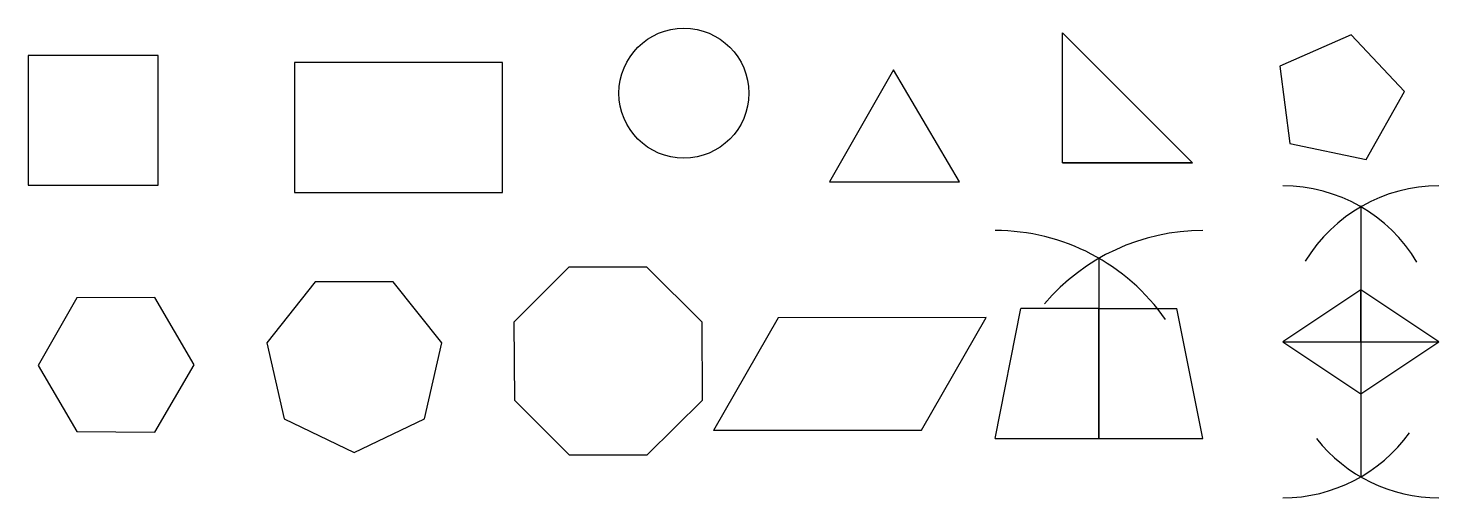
# Model space of a CAD drawing. Header units: inches. Extents: x 11.7 to 66, y 0.8 to 18.9.
import ezdxf

# ---------------------------------------------------------------- set-up
doc = ezdxf.new("R2010")
doc.units = ezdxf.units.IN
doc.header["$MEASUREMENT"] = 0

msp = doc.modelspace()

# ---------------------------------------------------------------- linework, layer by layer
for p, q in [((51.529, 13.679), (51.529, 18.679)), ((51.529, 18.679), (56.529, 13.679)), ((11.728, 17.819), (11.728, 17.819)), ((11.728, 17.819), (11.728, 17.819)), ((11.728, 17.819), (11.728, 12.819)), ((16.728, 17.819), (11.728, 17.819)), ((16.728, 12.819), (16.728, 17.819)), ((21.974, 17.546), (21.974, 12.546)), ((29.974, 17.546), (21.974, 17.546)), ((29.974, 12.546), (29.974, 17.546)), ((45.022, 17.26), (42.558, 12.951)), ((47.558, 12.951), (45.022, 17.26)), ((51.529, 13.679), (56.529, 13.679)), ((56.529, 13.679), (51.529, 13.679)), ((11.728, 12.819), (16.728, 12.819)), ((21.974, 12.546), (29.974, 12.546)), ((42.558, 12.951), (47.558, 12.951)), ((63.001, 11.992), (63.001, 1.6)), ((52.926, 10.009), (52.926, 3.081)), ((32.533, 9.673), (30.411, 7.552)), ((35.533, 9.663), (32.533, 9.673)), ((37.663, 7.551), (35.533, 9.663)), ((63.001, 8.796), (60.001, 6.796)), ((63.001, 6.796), (63.001, 8.796)), ((66.001, 6.796), (63.001, 8.796)), ((13.596, 8.493), (12.116, 5.884)), ((16.596, 8.501), (13.596, 8.493)), ((18.115, 5.914), (16.596, 8.501)), ((40.585, 7.721), (38.092, 3.386)), ((48.585, 7.734), (40.585, 7.721)), ((46.098, 3.396), (48.585, 7.734)), ((48.926, 3.081), (49.926, 8.078)), ((52.926, 8.081), (49.926, 8.078)), ((52.926, 8.081), (55.926, 8.084)), ((52.926, 3.081), (52.926, 8.081)), ((56.926, 3.081), (55.926, 8.084)), ((30.411, 7.552), (30.432, 4.552)), ((37.674, 4.551), (37.663, 7.551)), ((60.001, 6.796), (66.001, 6.796)), ((60.001, 6.796), (63.001, 4.796)), ((63.001, 6.796), (63.001, 4.796)), ((63.001, 4.796), (66.001, 6.796)), ((12.116, 5.884), (13.595, 3.353)), ((16.595, 3.327), (18.115, 5.914)), ((30.432, 4.552), (32.539, 2.443)), ((35.539, 2.443), (37.674, 4.551)), ((13.595, 3.353), (16.595, 3.327)), ((38.098, 3.396), (46.098, 3.396)), ((48.926, 3.081), (56.926, 3.081)), ((32.539, 2.443), (35.539, 2.443))]:
    msp.add_line(p, q)
for points in [[(62.633, 18.611), (59.889, 17.4), (60.275, 14.425), (63.212, 13.814), (64.688, 16.425)], [(24.275, 2.533), (26.978, 3.834), (27.646, 6.759), (25.775, 9.105), (22.775, 9.105), (20.904, 6.759), (21.572, 3.834)]]:
    msp.add_lwpolyline(points, close=True)
msp.add_circle((36.957, 16.363), 2.5)
for centre, radius, start, end in [((60.001, 6.796), 6, 30.709, 90), ((66.001, 6.796), 6, 90, 148.8805), ((48.926, 3.081), 8, 34.8624, 90), ((56.926, 3.081), 8, 90, 139.6248), ((60.001, 6.796), 6, 270, 324.3121), ((66.001, 6.796), 6, 218.3245, 270)]:
    msp.add_arc(centre, radius, start, end)

doc.saveas('drawing.dxf')
